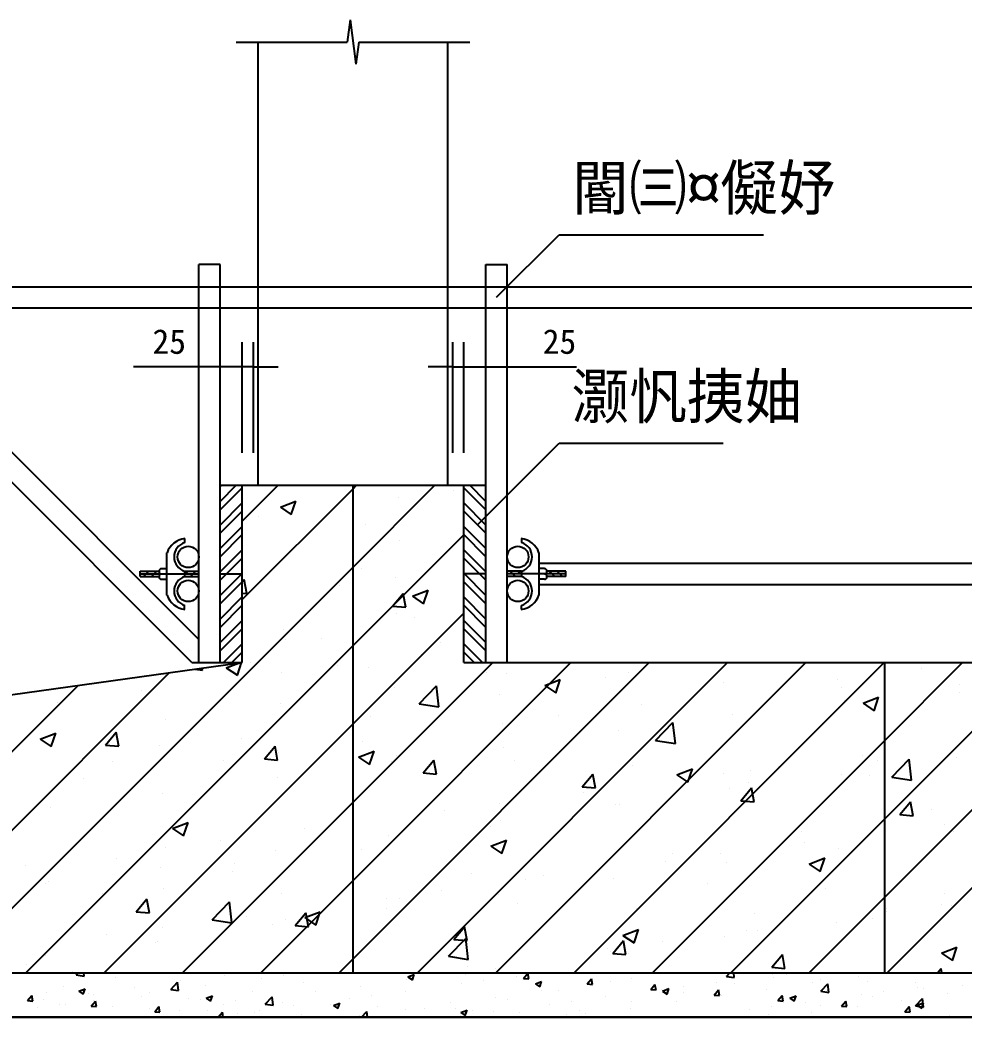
# Model space of a CAD drawing. Header units: metres. Extents: x 0 to 440, y 0 to 311.
# Drawn here: x 151.2 to 220.3, y 115.9 to 188.8 of the extents above; entities that cross this region are included whole.
import ezdxf

# ---------------------------------------------------------------- set-up
doc = ezdxf.new("R2010")
doc.units = ezdxf.units.M
doc.layers.add(' ', color=7, linetype='Continuous')
doc.layers.add('10', color=7, linetype='Continuous')

msp = doc.modelspace()

# ---------------------------------------------------------------- linework, layer by layer
at = {"layer": ' '}
for p, q in [((175.35, 188.81), (175.14, 187.19)), ((175.35, 188.81), (175.78, 185.57)), ((167.01, 187.19), (175.14, 187.19)), ((175.99, 187.19), (175.78, 185.57)), ((175.99, 187.19), (184.12, 187.19)), ((186.06, 168.53), (190.65, 173.11)), ((190.65, 173.11), (205.59, 173.11)), ((164.29, 141.83), (164.29, 170.92)), ((165.85, 170.92), (164.29, 170.92)), ((165.85, 141.83), (165.85, 170.92)), ((185.29, 141.83), (185.29, 170.92)), ((185.29, 170.92), (186.84, 170.92)), ((186.84, 141.83), (186.84, 170.92)), ((164.29, 143.51), (137.35, 170.45)), ((134.68, 169.3), (294.21, 169.3)), ((163.78, 141.83), (136.26, 169.35)), ((134.68, 167.75), (294.21, 167.75)), ((185.29, 154.79), (185.29, 167.75)), ((184.67, 151.89), (190.65, 157.86)), ((190.65, 157.86), (202.64, 157.86)), ((165.85, 141.83), (165.85, 154.79)), ((165.85, 154.79), (167.47, 154.79)), ((165.85, 154.71), (165.92, 154.79)), ((165.85, 153.6), (167.03, 154.79)), ((165.85, 152.99), (167.47, 154.61)), ((167.47, 141.83), (167.47, 154.79)), ((167.47, 154.79), (183.67, 154.79)), ((167.47, 152.16), (170.1, 154.79)), ((175.57, 128.87), (175.57, 154.79)), ((175.57, 119.15), (175.57, 154.79)), ((175.57, 154.53), (175.83, 154.79)), ((175.57, 148.8), (181.55, 154.79)), ((183.67, 141.83), (183.67, 154.79)), ((183.67, 154.79), (185.29, 154.79)), ((185.29, 152.99), (183.67, 154.61)), ((185.29, 153.6), (184.1, 154.79)), ((185.29, 154.71), (185.21, 154.79)), ((185.29, 141.83), (185.29, 154.79)), ((167.47, 146.43), (175.57, 154.53)), ((178.87, 153.87), (178.87, 153.87)), ((182.93, 154.41), (182.93, 154.41)), ((165.85, 151.88), (167.47, 153.5)), ((170.25, 153.19), (171.38, 153.63)), ((170.25, 153.19), (171.05, 152.65)), ((171.05, 152.65), (171.38, 153.63)), ((185.29, 151.88), (183.67, 153.5)), ((165.85, 151.28), (167.47, 152.9)), ((168.64, 152.53), (168.64, 152.53)), ((185.29, 151.28), (183.67, 152.9)), ((165.85, 150.16), (167.47, 151.78)), ((167.8, 152.27), (167.8, 152.27)), ((176.45, 151.9), (176.45, 151.9)), ((185.29, 150.16), (183.67, 151.78)), ((165.85, 149.56), (167.47, 151.18)), ((175.57, 143.07), (183.67, 151.17)), ((185.29, 149.56), (183.67, 151.18)), ((163.25, 150.9), (163.25, 150.61)), ((178.98, 150.78), (178.98, 150.78)), ((187.88, 150.9), (187.88, 150.61)), ((161.96, 146.75), (161.96, 149.86)), ((165.85, 148.45), (167.47, 150.07)), ((166.32, 148.31), (167.47, 149.46)), ((170.66, 149.64), (170.66, 149.64)), ((185.29, 148.45), (183.67, 150.07)), ((184.82, 148.31), (183.67, 149.46)), ((189.17, 146.75), (189.17, 149.86)), ((145.91, 119.15), (175.57, 148.8)), ((189.17, 149.09), (239.72, 149.09)), ((160.01, 148.11), (160.01, 148.5)), ((160.01, 148.5), (161.38, 148.5)), ((160.01, 148.45), (160.06, 148.5)), ((160.01, 148.31), (164.29, 148.31)), ((160.01, 148.11), (161.38, 148.11)), ((160.25, 148.11), (160.44, 148.31)), ((160.44, 148.31), (160.64, 148.5)), ((160.82, 148.11), (161.01, 148.31)), ((161.01, 148.31), (161.21, 148.5)), ((161.57, 148.7), (161.96, 148.7)), ((161.57, 148.31), (161.96, 148.31)), ((163.25, 148.5), (163.25, 148.11)), ((163.25, 148.5), (164.29, 148.5)), ((163.25, 148.26), (163.31, 148.31)), ((163.25, 148.11), (164.29, 148.11)), ((163.31, 148.31), (163.5, 148.5)), ((163.68, 148.11), (163.88, 148.31)), ((163.88, 148.31), (164.07, 148.5)), ((164.26, 148.11), (164.29, 148.15)), ((165.85, 148.31), (167.47, 148.31)), ((165.85, 148.31), (167.47, 148.31)), ((165.85, 147.84), (166.32, 148.31)), ((165.85, 146.73), (167.43, 148.31)), ((167.43, 148.31), (167.47, 148.35)), ((176.21, 148.71), (176.21, 148.71)), ((178.67, 148.02), (178.67, 148.02)), ((183.71, 148.31), (183.67, 148.35)), ((185.29, 148.31), (183.67, 148.31)), ((185.29, 146.73), (183.71, 148.31)), ((185.29, 147.84), (184.82, 148.31)), ((187.88, 148.5), (186.84, 148.5)), ((191.12, 148.31), (186.84, 148.31)), ((186.88, 148.11), (186.84, 148.15)), ((187.88, 148.11), (186.84, 148.11)), ((187.25, 148.31), (187.06, 148.5)), ((187.45, 148.11), (187.25, 148.31)), ((187.83, 148.31), (187.63, 148.5)), ((187.88, 148.26), (187.83, 148.31)), ((187.88, 148.5), (187.88, 148.11)), ((189.56, 148.7), (189.17, 148.7)), ((189.56, 148.31), (189.17, 148.31)), ((191.12, 148.5), (189.76, 148.5)), ((191.12, 148.11), (189.76, 148.11)), ((190.12, 148.31), (189.92, 148.5)), ((190.31, 148.11), (190.12, 148.31)), ((190.69, 148.31), (190.5, 148.5)), ((190.88, 148.11), (190.69, 148.31)), ((191.12, 148.45), (191.07, 148.5)), ((191.12, 148.11), (191.12, 148.5)), ((161.57, 147.92), (161.96, 147.92)), ((165.85, 146.12), (167.47, 147.74)), ((167.47, 147.72), (167.61, 147.9)), ((167.8, 146.88), (167.61, 147.9)), ((174.61, 147.48), (174.61, 147.48)), ((185.29, 146.12), (183.67, 147.74)), ((189.56, 147.92), (189.17, 147.92)), ((189.17, 147.53), (239.72, 147.53)), ((165.85, 145.01), (167.47, 146.63)), ((167.47, 146.91), (167.8, 146.88)), ((178.45, 145.95), (179.23, 146.88)), ((179.42, 145.87), (179.23, 146.88)), ((179.92, 146.67), (181.05, 147.11)), ((179.92, 146.67), (180.72, 146.13)), ((180.72, 146.13), (181.05, 147.11)), ((185.29, 145.01), (183.67, 146.63)), ((163.25, 145.72), (163.25, 146.01)), ((165.85, 144.4), (167.47, 146.02)), ((178.45, 145.95), (179.42, 145.87)), ((185.29, 144.4), (183.67, 146.02)), ((187.88, 145.72), (187.88, 146.01)), ((175.57, 137.35), (183.67, 145.45)), ((178.78, 145.39), (178.78, 145.39)), ((180.09, 145.15), (180.09, 145.15)), ((165.85, 143.29), (167.47, 144.91)), ((185.29, 143.29), (183.67, 144.91)), ((165.85, 142.68), (167.47, 144.3)), ((170.46, 144.25), (170.46, 144.25)), ((173.29, 143.62), (173.29, 143.62)), ((185.29, 142.68), (183.67, 144.3)), ((151.64, 119.15), (175.57, 143.07)), ((166.1, 141.83), (167.47, 143.19)), ((170.65, 143.53), (170.65, 143.53)), ((181.94, 143.26), (181.94, 143.26)), ((185.03, 141.83), (183.67, 143.19)), ((166.71, 141.83), (167.47, 142.59)), ((180.54, 142.43), (180.54, 142.43)), ((184.42, 141.83), (183.67, 142.59)), ((97.81, 132.11), (167.47, 141.83)), ((163.78, 141.83), (165.85, 141.83)), ((165.85, 141.83), (167.42, 141.82)), ((166.3, 141.45), (167.2, 141.79)), ((166.3, 141.45), (167.11, 140.9)), ((167.11, 140.9), (167.42, 141.82)), ((168.06, 141.81), (168.06, 141.81)), ((174.4, 141.63), (174.4, 141.63)), ((175.57, 131.62), (185.78, 141.83)), ((175.57, 125.89), (191.5, 141.83)), ((175.57, 120.16), (197.23, 141.83)), ((176.71, 141.45), (176.71, 141.45)), ((180.28, 119.15), (202.96, 141.83)), ((183.67, 141.83), (245.23, 141.83)), ((186.01, 119.15), (208.69, 141.83)), ((191.73, 119.15), (214.41, 141.83)), ((214.45, 119.15), (214.45, 141.83)), ((214.45, 136.13), (220.14, 141.83)), ((214.45, 130.41), (225.87, 141.83)), ((214.45, 124.68), (231.6, 141.83)), ((214.64, 119.15), (237.32, 141.83)), ((216.53, 141.8), (216.53, 141.8)), ((140.19, 119.15), (162.12, 141.08)), ((164.03, 141.35), (164.56, 141.27)), ((164.56, 141.27), (164.54, 141.42)), ((170.35, 141.09), (170.35, 141.09)), ((185.36, 141.08), (185.36, 141.08)), ((186.77, 141.03), (186.77, 141.03)), ((194, 140.72), (194, 140.72)), ((195.73, 141.1), (195.73, 141.1)), ((217.12, 141.42), (217.12, 141.42)), ((134.46, 119.15), (155.46, 140.15)), ((178.59, 140), (178.59, 140)), ((180.41, 138.81), (181.67, 140.12)), ((181.85, 138.58), (181.67, 140.12)), ((189.59, 140.15), (190.72, 140.58)), ((189.59, 140.15), (190.39, 139.61)), ((190.39, 139.6), (190.72, 140.58)), ((202.65, 140.35), (202.65, 140.35)), ((206.93, 140.08), (206.93, 140.08)), ((210.99, 140.61), (210.99, 140.61)), ((211.3, 139.99), (211.3, 139.99)), ((219.9, 140.25), (219.9, 140.25)), ((160.12, 139.75), (160.12, 139.75)), ((186.28, 139.48), (186.28, 139.48)), ((212.87, 138.85), (214, 139.29)), ((213.67, 138.31), (214, 139.29)), ((219.95, 139.62), (219.95, 139.62)), ((153.98, 138.94), (153.98, 138.94)), ((170.27, 138.86), (170.27, 138.86)), ((180.41, 138.81), (181.85, 138.58)), ((196.7, 138.73), (196.7, 138.73)), ((211.49, 139.03), (211.49, 139.03)), ((212.87, 138.85), (213.67, 138.31)), ((176.83, 137.86), (176.83, 137.86)), ((190.56, 137.93), (190.56, 137.93)), ((203.3, 138), (203.3, 138)), ((157.37, 119.15), (175.57, 137.35)), ((161.85, 137.64), (161.85, 137.64)), ((186.51, 137.39), (186.51, 137.39)), ((197.69, 136.13), (198.96, 137.44)), ((199.14, 135.9), (198.96, 137.44)), ((152.69, 136.22), (153.83, 136.66)), ((153.5, 135.68), (153.83, 136.66)), ((153.67, 136.6), (153.67, 136.6)), ((157.46, 135.8), (158.24, 136.73)), ((158.43, 135.71), (158.24, 136.73)), ((194.98, 136.86), (194.98, 136.86)), ((152.69, 136.22), (153.5, 135.68)), ((152.77, 136.12), (152.77, 136.12)), ((157.46, 135.8), (158.43, 135.72)), ((161.42, 135.76), (161.42, 135.76)), ((167.38, 136.24), (167.38, 136.24)), ((169.08, 134.78), (169.86, 135.71)), ((170.05, 134.7), (169.86, 135.71)), ((176.28, 136.05), (176.28, 136.05)), ((186.57, 135.64), (186.57, 135.64)), ((197.46, 119.15), (214.45, 136.13)), ((197.69, 136.13), (199.14, 135.9)), ((170.07, 135.39), (170.07, 135.39)), ((170.14, 135.24), (170.14, 135.24)), ((175.97, 134.92), (177.11, 135.36)), ((175.97, 134.92), (176.78, 134.38)), ((176.78, 134.38), (177.11, 135.36)), ((178.72, 135.02), (178.72, 135.02)), ((212.86, 135.03), (212.86, 135.03)), ((157.94, 134.62), (157.94, 134.62)), ((166.09, 134.7), (166.09, 134.7)), ((169.08, 134.78), (170.05, 134.7)), ((178.39, 134.6), (178.39, 134.6)), ((180.7, 133.77), (181.48, 134.7)), ((181.67, 133.68), (181.48, 134.7)), ((187.37, 134.66), (187.37, 134.66)), ((196.01, 134.29), (196.01, 134.29)), ((206.72, 134.23), (206.72, 134.23)), ((213.95, 134.68), (213.95, 134.68)), ((214.98, 133.45), (216.25, 134.76)), ((216.42, 133.22), (216.25, 134.76)), ((219.7, 134.85), (219.7, 134.85)), ((170.07, 133.46), (170.07, 133.46)), ((180.7, 133.77), (181.67, 133.68)), ((192.32, 132.75), (193.1, 133.68)), ((193.29, 132.67), (193.1, 133.68)), ((199.26, 133.63), (200.39, 134.06)), ((199.26, 133.63), (200.06, 133.08)), ((200.06, 133.08), (200.39, 134.06)), ((202.67, 133.69), (202.67, 133.69)), ((204.66, 133.93), (204.66, 133.93)), ((211.29, 133.64), (211.29, 133.64)), ((213.31, 133.56), (213.31, 133.56)), ((214.98, 133.45), (216.42, 133.22)), ((155.86, 133.36), (155.86, 133.36)), ((192.32, 132.75), (193.29, 132.67)), ((204.51, 133.06), (204.51, 133.06)), ((161.66, 132.25), (161.66, 132.25)), ((192.44, 132.34), (192.44, 132.34)), ((203.11, 132.6), (203.11, 132.6)), ((203.94, 131.73), (204.72, 132.66)), ((204.91, 131.65), (204.72, 132.66)), ((163.1, 119.15), (175.57, 131.62)), ((186.3, 131.54), (186.3, 131.54)), ((194.79, 131.46), (194.79, 131.46)), ((195.06, 131.44), (195.06, 131.44)), ((203.94, 131.73), (204.91, 131.65)), ((215.56, 130.72), (216.34, 131.65)), ((216.53, 130.63), (216.34, 131.65)), ((153.47, 131.21), (153.47, 131.21)), ((182.25, 131), (182.25, 131)), ((215.56, 130.72), (216.53, 130.63)), ((217.84, 131.12), (217.84, 131.12)), ((162.36, 129.7), (163.5, 130.13)), ((163.17, 129.15), (163.5, 130.13)), ((185.61, 129.82), (185.61, 129.82)), ((186.37, 130.25), (186.37, 130.25)), ((203.19, 119.15), (214.45, 130.41)), ((218.83, 129.99), (218.83, 129.99)), ((162.36, 129.7), (163.17, 129.16)), ((172.02, 129.66), (172.02, 129.66)), ((178.19, 129.21), (178.19, 129.21)), ((208.39, 129.5), (208.39, 129.5)), ((219.51, 129.46), (219.51, 129.46)), ((161.82, 128.31), (161.82, 128.31)), ((165.88, 128.85), (165.88, 128.85)), ((185.64, 128.4), (186.78, 128.84)), ((185.64, 128.4), (186.45, 127.86)), ((186.45, 127.86), (186.78, 128.84)), ((208.6, 128.64), (208.6, 128.64)), ((169.87, 128.07), (169.87, 128.07)), ((176.16, 128.19), (176.16, 128.19)), ((198.94, 127.88), (198.94, 127.88)), ((202.46, 127.84), (202.46, 127.84)), ((211.09, 128.25), (211.09, 128.25)), ((151.59, 126.97), (151.59, 126.97)), ((158.27, 127.48), (158.27, 127.48)), ((161.46, 126.86), (161.46, 126.86)), ((166.92, 127.11), (166.92, 127.11)), ((198.41, 127.3), (198.41, 127.3)), ((202.91, 127.21), (202.91, 127.21)), ((208.93, 127.1), (210.06, 127.54)), ((208.93, 127.1), (209.73, 126.56)), ((209.73, 126.56), (210.06, 127.54)), ((166.72, 126.57), (166.72, 126.57)), ((175.56, 126.75), (175.56, 126.75)), ((184.21, 126.38), (184.21, 126.38)), ((189.49, 126.26), (189.49, 126.26)), ((153.04, 125.67), (153.04, 125.67)), ((153.28, 125.82), (153.28, 125.82)), ((168.82, 119.15), (175.57, 125.89)), ((188.18, 125.96), (188.18, 125.96)), ((192.86, 126.02), (192.86, 126.02)), ((194.59, 126.07), (194.59, 126.07)), ((201.51, 125.65), (201.51, 125.65)), ((157.27, 124.95), (157.27, 124.95)), ((161.68, 125.3), (161.68, 125.3)), ((170.33, 124.94), (170.33, 124.94)), ((182.04, 125.15), (182.04, 125.15)), ((186.18, 124.85), (186.18, 124.85)), ((208.92, 119.15), (214.45, 124.68)), ((210.15, 125.28), (210.15, 125.28)), ((218.8, 124.92), (218.8, 124.92)), ((159.71, 123.61), (160.49, 124.55)), ((160.68, 123.53), (160.49, 124.54)), ((165.26, 123.03), (166.53, 124.34)), ((166.7, 122.8), (166.53, 124.34)), ((177.99, 124.61), (177.99, 124.61)), ((178.98, 124.57), (178.98, 124.57)), ((180.04, 124.64), (180.04, 124.64)), ((187.63, 124.21), (187.63, 124.21)), ((218.62, 124.14), (218.62, 124.14)), ((219.31, 124.07), (219.31, 124.07)), ((159.71, 123.61), (160.68, 123.53)), ((167.75, 123.27), (167.75, 123.27)), ((171.33, 122.6), (172.11, 123.53)), ((172.03, 123.18), (173.17, 123.61)), ((172.3, 122.51), (172.11, 123.53)), ((172.84, 122.63), (173.17, 123.61)), ((177.99, 123.82), (177.99, 123.82)), ((196.27, 123.84), (196.27, 123.84)), ((204.92, 123.47), (204.92, 123.47)), ((214.57, 123.83), (214.57, 123.83)), ((214.57, 123.6), (214.57, 123.6)), ((165.26, 123.03), (166.7, 122.8)), ((169.68, 122.68), (169.68, 122.68)), ((170.6, 123.02), (170.6, 123.02)), ((171.33, 122.6), (172.3, 122.51)), ((172.03, 123.18), (172.84, 122.63)), ((182.95, 121.58), (183.73, 122.51)), ((183.92, 121.5), (183.73, 122.51)), ((210.89, 122.85), (210.89, 122.85)), ((213.57, 123.11), (213.57, 123.11)), ((157.56, 121.92), (157.56, 121.92)), ((161.62, 122.46), (161.62, 122.46)), ((195.31, 121.88), (196.45, 122.31)), ((195.31, 121.88), (196.12, 121.34)), ((196.12, 121.34), (196.45, 122.31)), ((202.71, 121.82), (202.71, 121.82)), ((204.34, 122.25), (204.34, 122.25)), ((205.13, 122.21), (205.13, 122.21)), ((161.15, 121.39), (161.15, 121.39)), ((161.26, 121.46), (161.26, 121.46)), ((182.55, 120.35), (183.81, 121.66)), ((182.95, 121.58), (183.92, 121.5)), ((183.99, 120.12), (183.81, 121.66)), ((194.57, 120.56), (195.35, 121.5)), ((195.53, 120.48), (195.35, 121.49)), ((198.2, 121.45), (198.2, 121.45)), ((218.6, 120.58), (219.73, 121.02)), ((219.4, 120.04), (219.73, 121.02)), ((153.08, 120.43), (153.08, 120.43)), ((182.55, 120.35), (183.99, 120.12)), ((194.15, 120.91), (194.15, 120.91)), ((194.39, 120.68), (194.39, 120.68)), ((194.57, 120.56), (195.53, 120.48)), ((195.68, 120.59), (195.68, 120.59)), ((206.19, 119.55), (206.97, 120.48)), ((207.15, 119.46), (206.97, 120.48)), ((218.6, 120.58), (219.4, 120.04)), ((151.7, 119.77), (151.7, 119.77)), ((174.55, 119.15), (175.57, 120.16)), ((183.91, 119.57), (183.91, 119.57)), ((94.57, 119.15), (334.33, 119.15)), ((155.04, 119.24), (155.04, 119.24)), ((155.32, 119), (155.46, 119.15)), ((155.32, 119), (155.9, 118.91)), ((155.9, 118.91), (155.87, 119.15)), ((166.2, 118.96), (166.2, 118.96)), ((170.46, 118.96), (170.46, 118.96)), ((175.76, 119.1), (175.76, 119.1)), ((179.58, 118.85), (180.04, 119.02)), ((179.58, 118.85), (179.91, 118.63)), ((179.91, 118.63), (180.04, 119.02)), ((182.78, 119.1), (182.78, 119.1)), ((183.4, 119.14), (183.4, 119.15)), ((183.4, 119.14), (183.78, 119.11)), ((183.78, 119.11), (183.78, 119.15)), ((185.98, 119.46), (185.98, 119.46)), ((187.55, 118.88), (187.55, 118.88)), ((188.04, 118.74), (188.36, 119.11)), ((188.43, 118.7), (188.36, 119.11)), ((198.17, 119.13), (198.17, 119.13)), ((199.38, 119.13), (199.38, 119.13)), ((202.84, 118.98), (202.84, 118.98)), ((202.87, 118.88), (203.13, 119.15)), ((202.87, 118.88), (203.45, 118.79)), ((203.45, 118.79), (203.41, 119.15)), ((206.19, 119.55), (207.15, 119.46)), ((206.27, 119.01), (206.27, 119.01)), ((206.3, 118.83), (206.3, 118.83)), ((207.28, 119), (207.28, 119)), ((212.52, 118.86), (212.52, 118.86)), ((218.32, 119.15), (218.59, 119.46)), ((218.64, 119.15), (218.59, 119.46)), ((154.39, 118.13), (154.39, 118.13)), ((158.17, 118.78), (158.17, 118.78)), ((162.24, 117.93), (162.74, 118.45)), ((162.81, 117.84), (162.74, 118.45)), ((162.93, 118.55), (162.93, 118.55)), ((164.75, 118.21), (164.75, 118.21)), ((168.84, 118.75), (168.84, 118.75)), ((171.98, 118.46), (171.98, 118.46)), ((176.09, 118.16), (176.09, 118.16)), ((179.45, 118.65), (179.45, 118.65)), ((183.47, 118.34), (183.47, 118.34)), ((185.1, 118.56), (185.1, 118.56)), ((188.04, 118.74), (188.43, 118.7)), ((188.9, 118.33), (189.35, 118.51)), ((188.9, 118.33), (189.22, 118.11)), ((189.22, 118.11), (189.35, 118.5)), ((192.67, 118.3), (192.67, 118.3)), ((192.69, 118.33), (193, 118.7)), ((192.69, 118.33), (193.08, 118.3)), ((193.08, 118.3), (193, 118.7)), ((194.39, 118.48), (194.39, 118.48)), ((195.94, 118.72), (195.94, 118.72)), ((197.34, 117.92), (197.65, 118.3)), ((197.73, 117.89), (197.65, 118.3)), ((199.73, 118.15), (199.73, 118.15)), ((202.18, 118.47), (202.18, 118.47)), ((203.5, 118.36), (203.5, 118.36)), ((209.19, 118.4), (209.19, 118.4)), ((209.76, 118.69), (209.76, 118.69)), ((209.79, 117.8), (210.29, 118.33)), ((210.36, 117.71), (210.29, 118.33)), ((213.22, 118.54), (213.22, 118.54)), ((216.68, 118.4), (216.68, 118.4)), ((220.13, 118.25), (220.13, 118.25)), ((151.76, 117.12), (152.07, 117.49)), ((152.15, 117.08), (152.07, 117.49)), ((153.15, 117.72), (153.15, 117.72)), ((155.51, 117.8), (155.97, 117.97)), ((155.51, 117.8), (155.84, 117.58)), ((155.84, 117.58), (155.97, 117.97)), ((156.23, 117.6), (156.23, 117.6)), ((156.61, 117.57), (156.61, 117.57)), ((159.6, 118.09), (159.6, 118.09)), ((160.07, 117.42), (160.07, 117.42)), ((160.67, 117.67), (160.67, 117.67)), ((162.24, 117.93), (162.81, 117.84)), ((162.29, 117.88), (162.29, 117.88)), ((164.83, 117.28), (165.28, 117.45)), ((165.15, 117.06), (165.28, 117.45)), ((168.2, 117.81), (168.2, 117.81)), ((169.15, 116.85), (169.66, 117.38)), ((169.73, 116.77), (169.66, 117.38)), ((172.81, 117.75), (172.81, 117.75)), ((176.93, 117.48), (176.93, 117.48)), ((179.38, 117.8), (179.38, 117.8)), ((189.34, 117.85), (189.34, 117.85)), ((190.61, 117.83), (190.61, 117.83)), ((194.01, 117.4), (194.01, 117.4)), ((197.34, 117.92), (197.73, 117.89)), ((198.11, 117.94), (198.11, 117.94)), ((198.21, 117.81), (198.66, 117.99)), ((198.21, 117.81), (198.53, 117.59)), ((198.53, 117.59), (198.66, 117.99)), ((199.72, 117.71), (199.72, 117.71)), ((201.99, 117.52), (202.3, 117.89)), ((201.99, 117.52), (202.38, 117.48)), ((202.38, 117.48), (202.3, 117.89)), ((202.55, 117.5), (202.55, 117.5)), ((205.83, 117.92), (205.83, 117.92)), ((206.64, 117.11), (206.95, 117.48)), ((207.02, 117.08), (206.95, 117.48)), ((207.52, 117.29), (207.98, 117.47)), ((207.84, 117.08), (207.98, 117.47)), ((209.79, 117.8), (210.36, 117.71)), ((212.74, 117.53), (212.74, 117.53)), ((213.53, 117.39), (213.53, 117.39)), ((214.36, 117.75), (214.36, 117.75)), ((216.82, 118.07), (216.82, 118.07)), ((217.31, 118.03), (217.31, 118.03)), ((219.08, 117.6), (219.08, 117.6)), ((151.76, 117.12), (152.15, 117.08)), ((152.96, 117.19), (152.96, 117.19)), ((154.12, 116.81), (154.12, 116.81)), ((154.52, 116.85), (154.52, 116.85)), ((156.41, 116.71), (156.72, 117.08)), ((156.41, 116.71), (156.8, 116.68)), ((156.58, 117.13), (156.58, 117.13)), ((156.8, 116.68), (156.72, 117.08)), ((157.97, 116.7), (157.97, 116.7)), ((161.06, 116.3), (161.37, 116.68)), ((161.44, 116.27), (161.37, 116.68)), ((163.53, 117.28), (163.53, 117.28)), ((164.43, 117.16), (164.43, 117.16)), ((164.83, 117.28), (165.15, 117.06)), ((166.12, 116.8), (166.12, 116.8)), ((166.99, 117.13), (166.99, 117.13)), ((169.15, 116.85), (169.73, 116.77)), ((169.49, 117.29), (169.49, 117.29)), ((170.44, 116.99), (170.44, 116.99)), ((171.21, 116.73), (171.21, 116.73)), ((173.9, 116.84), (173.9, 116.84)), ((174.14, 116.76), (174.59, 116.93)), ((174.14, 116.76), (174.46, 116.54)), ((174.46, 116.54), (174.59, 116.93)), ((175.3, 117.27), (175.3, 117.27)), ((177.36, 116.69), (177.36, 116.69)), ((182.7, 116.95), (182.7, 116.95)), ((185.97, 117.36), (185.97, 117.36)), ((186.83, 117.18), (186.83, 117.18)), ((189.94, 116.86), (189.94, 116.86)), ((191.56, 117.08), (191.56, 117.08)), ((195.94, 117.06), (195.94, 117.06)), ((199.23, 117.05), (199.23, 117.05)), ((206.19, 116.67), (206.19, 116.67)), ((206.64, 117.11), (207.02, 117.08)), ((207.52, 117.29), (207.84, 117.08)), ((208.65, 116.99), (208.65, 116.99)), ((209.75, 116.74), (209.75, 116.74)), ((211.28, 116.7), (211.6, 117.08)), ((211.28, 116.7), (211.67, 116.67)), ((211.67, 116.67), (211.6, 117.08)), ((212.44, 116.7), (212.44, 116.7)), ((215.71, 117.12), (215.71, 117.12)), ((215.93, 116.3), (216.24, 116.67)), ((216.32, 116.26), (216.24, 116.67)), ((216.7, 116.73), (217.21, 117.26)), ((216.7, 116.73), (217.28, 116.64)), ((216.83, 116.77), (217.29, 116.95)), ((216.83, 116.77), (217.16, 116.56)), ((217.16, 116.56), (217.29, 116.95)), ((217.28, 116.64), (217.21, 117.26)), ((152.5, 116.6), (152.5, 116.6)), ((159.52, 115.93), (159.52, 115.93)), ((160.65, 116.51), (160.65, 116.51)), ((161.06, 116.3), (161.44, 116.27)), ((161.43, 116.55), (161.43, 116.55)), ((162.85, 116.39), (162.85, 116.39)), ((164.89, 116.41), (164.89, 116.41)), ((165.71, 115.91), (166.02, 116.27)), ((166.08, 115.91), (166.02, 116.27)), ((167.14, 116.19), (167.14, 116.19)), ((168.35, 116.26), (168.35, 116.26)), ((168.76, 116.4), (168.76, 116.4)), ((171.81, 116.11), (171.81, 116.11)), ((175.27, 115.97), (175.27, 115.97)), ((176.01, 116), (176.01, 116)), ((176.19, 115.91), (176.57, 116.31)), ((176.62, 115.91), (176.57, 116.31)), ((179.37, 116.49), (179.37, 116.49)), ((180.82, 116.55), (180.82, 116.55)), ((183.05, 116.53), (183.05, 116.53)), ((183.39, 116), (183.39, 116)), ((183.45, 116.24), (183.91, 116.42)), ((183.45, 116.24), (183.77, 116.02)), ((183.77, 116.02), (183.91, 116.41)), ((184.28, 116.4), (184.28, 116.4)), ((185.85, 116.32), (185.85, 116.32)), ((187.74, 116.25), (187.74, 116.25)), ((191.2, 116.11), (191.2, 116.11)), ((192.16, 116.41), (192.16, 116.41)), ((192.59, 116.15), (192.59, 116.15)), ((194.66, 115.96), (194.66, 115.96)), ((195.86, 116.56), (195.86, 116.56)), ((200.48, 115.92), (200.48, 115.92)), ((204.57, 116.46), (204.57, 116.46)), ((205.98, 116.09), (205.98, 116.09)), ((209.11, 116.25), (209.11, 116.25)), ((215.93, 116.3), (216.32, 116.26)), ((219.2, 116.05), (219.2, 116.05)), ((350.53, 115.91), (78.37, 115.91)), ((94.57, 115.91), (334.33, 115.91))]:
    msp.add_line(p, q, dxfattribs=at)
for centre in [(163.51, 149.55), (187.62, 149.55), (163.51, 147.06), (187.62, 147.06)]:
    msp.add_circle(centre, 0.78, dxfattribs=at)
for centre, radius, start, end in [((163.48, 149.29), 1.62, 97.95, 159.37), ((163.58, 149.55), 1.1, 107.05, 252.95), ((187.65, 149.29), 1.62, 20.63, 82.05), ((187.56, 149.55), 1.1, -72.95, 72.95), ((161.57, 148.5), 0.19, 90, 270), ((161.57, 148.11), 0.19, 90, 270), ((163.58, 147.06), 1.1, 107.05, 252.95), ((187.56, 147.06), 1.1, -72.95, 72.95), ((189.56, 148.5), 0.19, -90, 90), ((189.56, 148.11), 0.19, -90, 90), ((163.48, 147.32), 1.62, 200.63, 262.05), ((187.65, 147.32), 1.62, 277.95, 339.37)]:
    msp.add_arc(centre, radius, start, end, dxfattribs=at)
for p, q in [((167.47, 157.17), (167.47, 165.24)), ((168.28, 157.17), (168.28, 165.24)), ((182.86, 157.17), (182.86, 165.24)), ((183.67, 157.17), (183.67, 165.24)), ((167.47, 163.44), (159.52, 163.44)), ((168.28, 163.44), (167.47, 163.44)), ((168.28, 163.44), (170.08, 163.44)), ((182.86, 163.44), (181.06, 163.44)), ((182.86, 163.44), (183.67, 163.44)), ((183.67, 163.44), (191.91, 163.44))]:
    msp.add_line(p, q)
at = {"layer": '10'}
for points in [[(168.63, 154.79), (168.63, 187.19)], [(182.5, 154.79), (182.5, 187.19)]]:
    msp.add_lwpolyline(points, dxfattribs=at)

# ---------------------------------------------------------------- texts
at = {"layer": ' '}
for s, p in [('閽㈢¤儗妤', (191.56, 174.92)), ('灏忛挗妯', (191.56, 159.67))]:
    msp.add_text(s, height=3.24, dxfattribs=at).set_placement(p)
for p in [(160.9, 164.4), (189.44, 164.4)]:
    msp.add_text('25', height=1.8).set_placement(p)

doc.saveas('drawing.dxf')
